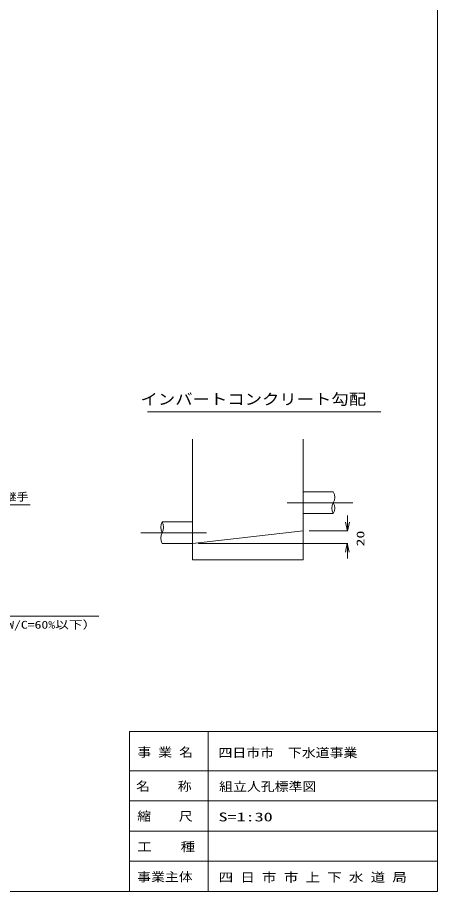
# Model space of a CAD drawing. Units: millimetres on the paper. Extents: x -391 to 405, y -282 to 282.
# Drawn here: x 266.3 to 405.5, y -282 to 7.5 of the extents above; entities that cross this region are included whole.
import ezdxf
from ezdxf.enums import TextEntityAlignment as Align

# ---------------------------------------------------------------- set-up
doc = ezdxf.new("R2010")
doc.units = ezdxf.units.MM
for name, color, linetype, lineweight in [('0-1__0-1_0', 7, 'Continuous', 18), ('0-2__0-2__0-1_レイヤ0', 7, 'Continuous', 18), ('0-3__0-3__0-2_レイヤ1', 7, 'Continuous', 18), ('0-4__0-1__1-0_陣へようこそ', 7, 'Continuous', 18)]:
    doc.layers.add(name, color=color, linetype=linetype, lineweight=lineweight)
doc.styles.add('ＭＳ ゴシック', font='')
doc.styles.get('ＭＳ ゴシック').set_extended_font_data('MS Gothic')

msp = doc.modelspace()

# ---------------------------------------------------------------- linework, layer by layer
at = {"layer": '0-1__0-1_0'}
for p, q in [((375.648, -159.971), (375.648, -157.471)), ((375.648, -162.471), (375.648, -159.971)), ((362.951, -162.471), (375.828, -162.471)), ((326.284, -166.735), (375.828, -166.735)), ((375.648, -166.735), (375.648, -169.235)), ((375.648, -169.235), (375.648, -171.735))]:
    msp.add_line(p, q, dxfattribs=at)
at = {"layer": '0-2__0-2__0-1_レイヤ0'}
for p, q in [((309.384, -123.065), (386.667, -123.065)), ((324.284, -132.135), (324.284, -172.135)), ((360.951, -132.135), (360.951, -172.135)), ((360.951, -149.63), (370.951, -149.63)), ((377.393, -153.23), (355.64, -153.23)), ((360.951, -156.83), (370.951, -156.83)), ((324.284, -159.535), (314.284, -159.535)), ((375.648, -162.651), (375.011, -159.651)), ((375.648, -162.651), (376.286, -159.651)), ((328.953, -163.135), (307.201, -163.135)), ((324.284, -166.735), (360.951, -162.471)), ((324.284, -166.735), (314.284, -166.735)), ((375.61, -166.593), (374.973, -169.593)), ((375.61, -166.593), (376.248, -169.593)), ((324.284, -172.135), (360.951, -172.135))]:
    msp.add_line(p, q, dxfattribs=at)
for centre, start, end in [((367.833, -151.43), 330, 30), ((374.069, -155.03), 150, 210), ((367.833, -155.03), 330, 30), ((317.402, -161.335), 150, 210), ((311.167, -161.335), 330, 30), ((317.402, -164.935), 150, 210)]:
    msp.add_arc(centre, 3.6, start, end, dxfattribs=at)
at = {"layer": '0-3__0-3__0-2_レイヤ1'}
for p, q in [((405.495, -282.011), (405.495, 281.989)), ((225.414, -153.879), (270.546, -153.879)), ((-390.505, -282.011), (405.495, -282.011))]:
    msp.add_line(p, q, dxfattribs=at)
msp.add_lwpolyline([(194.983, -174.081), (198.316, -190.748), (293.323, -190.748)], dxfattribs=at)
at = {"layer": '0-4__0-1__1-0_陣へようこそ'}
for p, q in [((303.495, -229.011), (405.495, -229.011)), ((303.495, -282.011), (303.495, -229.011)), ((329.495, -229.011), (329.495, -252.011)), ((405.495, -282.011), (405.495, -229.011)), ((303.495, -242.011), (405.495, -242.011)), ((303.495, -252.011), (405.495, -252.011)), ((329.495, -252.011), (329.495, -282.011)), ((303.495, -262.011), (405.495, -262.011)), ((303.495, -272.011), (405.495, -272.011)), ((303.495, -282.011), (405.495, -282.011))]:
    msp.add_line(p, q, dxfattribs=at)

# ---------------------------------------------------------------- texts
at = {"layer": '0-1__0-1_0', "style": 'ＭＳ ゴシック', "width": 1.5}
msp.add_text('20', height=2.566, rotation=90, dxfattribs=at).set_placement((382.013, -167.692), align=Align.BOTTOM_LEFT)
at = {"layer": '0-3__0-3__0-2_レイヤ1', "style": 'ＭＳ ゴシック'}
for s, height, width, p in [('インバートコンクリート勾配', 3.666, 1.15, (307.097, -121.843)), ('マンホール用可とう継手', 2.566, 1.15, (225.779, -153.336)), ('（１８－８－４０ＢＢ\u3000W/C=60%以下）', 2.566, 1.3, (212.875, -195.701))]:
    msp.add_text(s, height=height, dxfattribs=dict(at, width=width)).set_placement(p, align=Align.BOTTOM_LEFT)
at = {"layer": '0-4__0-1__1-0_陣へようこそ', "style": 'ＭＳ ゴシック'}
for s, width, p in [('事 業 名', 1.15, (306.073, -238.263)), ('事 業 名', 1.15, (306.073, -238.263)), ('四日市市\u3000下水道事業', 1.15, (332.934, -238.402)), ('四日市市\u3000下水道事業', 1.15, (332.934, -238.402)), ('名    称', 1.15, (305.642, -249.527)), ('組立人孔標準図', 1.15, (333.141, -249.637)), ('縮    尺', 1.15, (306.017, -259.454)), ('S=1:30', 1.5, (332.935, -259.659)), ('工    種', 1.2, (306.017, -269.583)), ('事業主体', 1.15, (305.995, -279.55)), ('四 日 市 市 上 下 水 道 局', 1.2, (332.974, -279.676))]:
    msp.add_text(s, height=2.933, dxfattribs=dict(at, width=width)).set_placement(p, align=Align.BOTTOM_LEFT)

doc.saveas('drawing.dxf')
